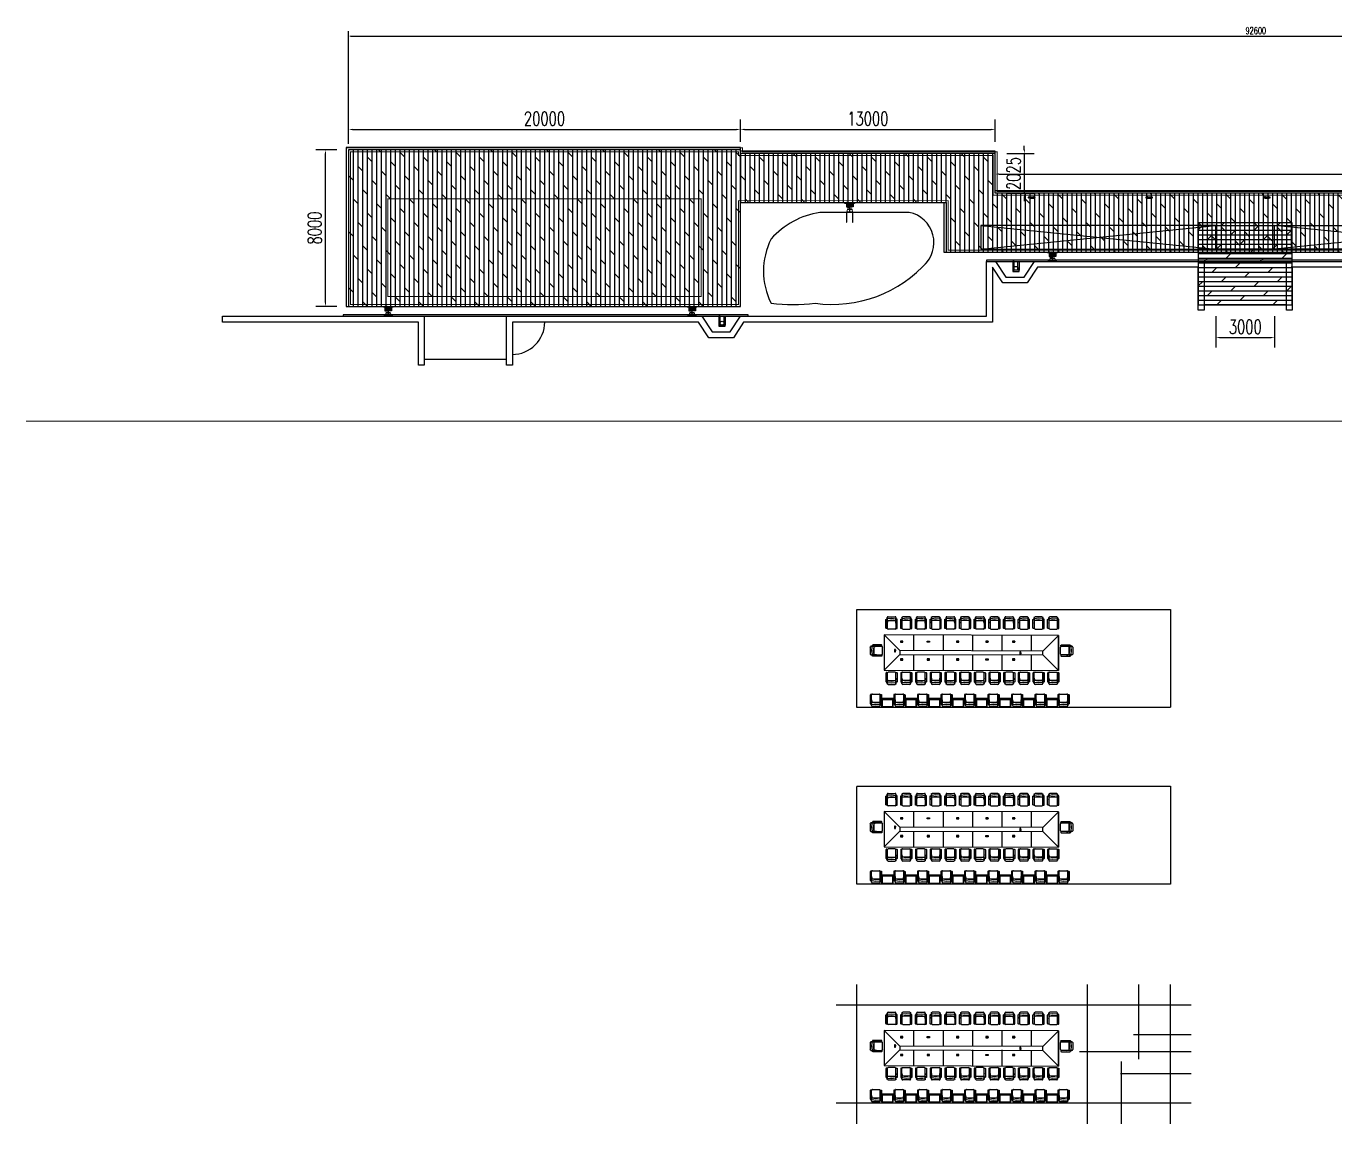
# Model space of a CAD drawing. Header units: millimetres. Extents: x -1871197 to -1180782, y 1281217 to 1543414.
# Drawn here: x -1459591 to -1392808, y 1415179 to 1471224 of the extents above; entities that cross this region are included whole.
import ezdxf

# ---------------------------------------------------------------- set-up
doc = ezdxf.new("R2010")
doc.units = ezdxf.units.MM
doc.header["$LTSCALE"] = 10
doc.linetypes.add('HIDDEN', pattern=[0.375, 0.25, -0.125])
doc.layers.get('0').update_dxf_attribs({"linetype": 'CONTINUOUS'})
doc.layers.get('DEFPOINTS').update_dxf_attribs({"linetype": 'CONTINUOUS'})
for name, color, linetype in [('2D', 7, 'CONTINUOUS'), ('DOTE', 1, 'CONTINUOUS'), ('fur', 253, 'CONTINUOUS'), ('PUB_DIM', 3, 'CONTINUOUS'), ('W-_ANTICOLLISION防撞措施', 6, 'CONTINUOUS'), ('W-bridge approach引桥', 4, 'CONTINUOUS'), ('W-MOUNTING固定方式', 5, 'CONTINUOUS'), ('W-PLASTIC_RAILINGS塑木栏杆', 6, 'CONTINUOUS'), ('W-STEEL_FRAME钢架', 3, 'CONTINUOUS'), ('W-STEEL_KEEL钢龙骨', 5, 'CONTINUOUS'), ('W-WOOD_FLOOR木地板', 30, 'CONTINUOUS'), ('植物', 3, 'CONTINUOUS'), ('系船栓', 132, 'CONTINUOUS'), ('钢', 172, 'CONTINUOUS')]:
    doc.layers.add(name, color=color, linetype=linetype)
doc.layers.add('文字标注', color=7, linetype='CONTINUOUS', lineweight=18)
doc.styles.add('STANDARD_T3', font='simplex.shx', dxfattribs={"width": 0.7, "bigfont": 'gbcbig.shx'})
doc.dimstyles.new('W&&100', dxfattribs={"dimtxt": 350, "dimasz": 100, "dimexe": 250, "dimexo": 300, "dimgap": 100, "dimtad": 1, "dimdec": 0, "dimzin": 0, "dimdsep": 46, "dimtxsty": 'STANDARD_T3', "dimcen": 0.09, "dimclrd": 1, "dimclre": 1, "dimclrt": 7, "dimazin": 2, "dimtfac": 1, "dimtdec": 0, "dimtix": 1, "dimtmove": 2, "dimatfit": 3, "dimfxl": 100, "dimtolj": 1, "dimtzin": 0, "dimarcsym": 0})
doc.dimstyles.new('W&&200', dxfattribs={"dimtxt": 700, "dimasz": 200, "dimexe": 500, "dimexo": 600, "dimgap": 200, "dimtad": 1, "dimdec": 0, "dimzin": 0, "dimdsep": 46, "dimtxsty": 'STANDARD_T3', "dimcen": 0.09, "dimclrd": 1, "dimclre": 1, "dimclrt": 7, "dimazin": 2, "dimtfac": 1, "dimtdec": 0, "dimtix": 1, "dimtmove": 2, "dimatfit": 3, "dimfxl": 100, "dimtolj": 1, "dimtzin": 0, "dimarcsym": 0})
pattern_1 = [(90, (-3011878.98, -978606.98), (-238.122618, 1e-14), []), (135, (-3011879, -978607), (-476.24491, -476.24491), [336.75638, -673.512])]

# ---------------------------------------------------------------- blocks, each defined once
blk = doc.blocks.new('gddz')
h = blk.add_hatch(color=256)
h.dxf.hatch_style = 2
h.paths.add_polyline_path([(-163, 79), (-163, 69), (-171, 69)])
h = blk.add_hatch(color=256)
h.dxf.hatch_style = 2
h.paths.add_polyline_path([(-150, 54), (-150, 44), (-160, 54)])
h = blk.add_hatch(color=256)
h.dxf.hatch_style = 2
h.paths.add_polyline_path([(-132, 69), (-142, 79), (-142, 69)])
h = blk.add_hatch(color=256)
h.dxf.hatch_style = 2
h.paths.add_polyline_path([(142, 79), (142, 69), (132, 69)])
h = blk.add_hatch(color=256)
h.dxf.hatch_style = 2
h.paths.add_polyline_path([(150, 54), (150, 44), (160, 54)])
h = blk.add_hatch(color=256)
h.dxf.hatch_style = 2
h.paths.add_polyline_path([(173, 69), (163, 79), (163, 69)])
h = blk.add_hatch(color=256)
h.dxf.hatch_style = 2
h.paths.add_polyline_path([(-100, -100), (-100, -110), (-110, -100)])
h = blk.add_hatch(color=256)
h.dxf.hatch_style = 2
h.paths.add_polyline_path([(110, -100), (100, -100), (100, -110)])
at = {"lineweight": 13}
for points in [[(-230, 54), (230, 54), (230, 69), (-230, 69), (-230, 54)], [(-163, 69), (-163, 79), (-171, 69), (-163, 69)], [(-163, 569), (-163, 69), (-142, 69)], [(-150, 54), (-150, 44), (-160, 54), (-150, 54)], [(-120, -85), (-150, 39), (-6, 39), (-6, -85), (-120, -85)], [(-142, 69), (-142, 569)], [(-142, 69), (-142, 79), (-132, 69), (-142, 69)], [(-6, -85), (6, -85), (6, 39), (-6, 39), (-6, -85)], [(120, -85), (150, 39), (6, 39), (6, -85), (120, -85)], [(142, 69), (142, 79), (132, 69), (142, 69)], [(142, 569), (142, 69), (163, 69)], [(150, 54), (150, 44), (160, 54), (150, 54)], [(163, 69), (163, 569)], [(163, 69), (163, 79), (173, 69), (163, 69)], [(-120, -100), (120, -100), (120, -85), (-120, -85), (-120, -100)], [(-100, -100), (-100, -110), (-110, -100), (-100, -100)], [(-20, -112), (-100, -112), (-100, -100), (100, -100)], [(20, -288), (100, -288), (100, -300), (-100, -300), (-100, -288), (-20, -288)], [(-4, -271), (-4, -127)], [(4, -127), (4, -271)], [(100, -100), (100, -112), (20, -112)], [(100, -100), (100, -110), (110, -100), (100, -100)]]:
    blk.add_lwpolyline(points, dxfattribs=at)
at = {"lineweight": 0}
for points in [[(-163, 79), (-163, 69), (-171, 69), (-163, 79)], [(-163, 79), (-163, 69), (-171, 69), (-163, 79)], [(-150, 54), (-150, 44), (-160, 54), (-150, 54)], [(-150, 54), (-150, 44), (-160, 54), (-150, 54)], [(-132, 69), (-142, 79), (-142, 69), (-132, 69)], [(-132, 69), (-142, 79), (-142, 69), (-132, 69)], [(142, 79), (142, 69), (132, 69), (142, 79)], [(142, 79), (142, 69), (132, 69), (142, 79)], [(150, 54), (150, 44), (160, 54), (150, 54)], [(150, 54), (150, 44), (160, 54), (150, 54)], [(173, 69), (163, 79), (163, 69), (173, 69)], [(173, 69), (163, 79), (163, 69), (173, 69)], [(-100, -100), (-100, -110), (-110, -100), (-100, -100)], [(-100, -100), (-100, -110), (-110, -100), (-100, -100)], [(110, -100), (100, -100), (100, -110), (110, -100)], [(110, -100), (100, -100), (100, -110), (110, -100)]]:
    blk.add_lwpolyline(points, dxfattribs=at)
blk.add_lwpolyline([(-150, 54), (150, 54), (150, 39), (-150, 39)], close=True)
blk.add_arc((152, 565), 11.1, 23.29569, 156.70431)
at = {"lineweight": 13}
for points in [[(-152, 578), (-157, 578), (-161, 574), (-161, 569)], [(-142, 569), (-142, 574), (-146, 578), (-152, 578)], [(-4, -128), (-4, -119), (-11, -112), (-20, -112)], [(-20, -288), (-11, -288), (-4, -281), (-4, -271)], [(20, -112), (11, -112), (4, -119), (4, -128)], [(4, -271), (4, -281), (11, -288), (20, -288)]]:
    blk.add_open_spline(points, degree=3, dxfattribs=at)
blk = doc.blocks.new('hg')
at = {"layer": 'DOTE'}
blk.add_line((163, -140), (-37, -140), dxfattribs=at)
at = {"layer": 'W-MOUNTING固定方式'}
blk.add_lwpolyline([(-187, -184), (313, -184), (313, -227), (-187, -227)], close=True, dxfattribs=at)
at = {"layer": '钢'}
for p, q in [((113, -129), (13, -129)), ((113, -140), (13, -140)), ((113, -151), (13, -151)), ((16, -100), (16, -180)), ((110, -100), (110, -180))]:
    blk.add_line(p, q, dxfattribs=at)
for points in [[(-47, 0), (47, 0), (50, -3), (50, -77), (47, -80), (-47, -80), (-50, -77), (-50, -3)], [(173, 0), (79, 0), (76, -3), (76, -77), (79, -80), (173, -80), (176, -77), (176, -3)], [(-107, -7), (-67, -7), (-67, -227), (-107, -227)], [(-107, -28), (43, -28), (43, -52), (-107, -52)], [(163, -132), (-37, -132), (-37, -148), (163, -148)], [(-30, -125), (10, -125), (10, -227), (-30, -227)], [(110, -100), (16, -100), (13, -103), (13, -177), (16, -180), (110, -180), (113, -177), (113, -103)], [(233, -28), (83, -28), (83, -52), (233, -52)], [(156, -125), (116, -125), (116, -227), (156, -227)], [(233, -7), (193, -7), (193, -227), (233, -227)]]:
    blk.add_lwpolyline(points, close=True, dxfattribs=at)
at = {"layer": '钢', "linetype": 'HIDDEN', "ltscale": 50}
for points in [[(-103, -7), (-71, -7), (-71, -227), (-103, -227)], [(-26, -125), (6, -125), (6, -227), (-26, -227)], [(152, -125), (120, -125), (120, -227), (152, -227)], [(229, -7), (197, -7), (197, -227), (229, -227)]]:
    blk.add_lwpolyline(points, close=True, dxfattribs=at)
at = {"layer": 'PUB_DIM'}
blk.add_blockref('gddz', (63, 203), dxfattribs=at)
blk = doc.blocks.new('1')
h = blk.add_hatch(color=256)
h.dxf.hatch_style = 2
h.paths.add_polyline_path([(-150, 15), (-150, 25), (-160, 15)])
h = blk.add_hatch(color=256)
h.dxf.hatch_style = 2
h.paths.add_polyline_path([(-110, 169), (-100, 169), (-100, 179)])
h = blk.add_hatch(color=256)
h.dxf.hatch_style = 2
h.paths.add_polyline_path([(100, 169), (100, 179), (110, 169)])
h = blk.add_hatch(color=256)
h.dxf.hatch_style = 2
h.paths.add_polyline_path([(150, 15), (150, 25), (160, 15)])
h = blk.add_hatch(color=256)
h.dxf.hatch_style = 2
h.paths.add_polyline_path([(-173, 0), (-163, -10), (-163, 0)])
h = blk.add_hatch(color=256)
h.dxf.hatch_style = 2
h.paths.add_polyline_path([(-142, -10), (-142, 0), (-132, 0)])
h = blk.add_hatch(color=256)
h.dxf.hatch_style = 2
h.paths.add_polyline_path([(132, 0), (142, -10), (142, 0)])
h = blk.add_hatch(color=256)
h.dxf.hatch_style = 2
h.paths.add_polyline_path([(163, -10), (163, 0), (171, 0)])
at = {"lineweight": 13}
for points in [[(230, 15), (-230, 15), (-230, 0), (230, 0), (230, 15)], [(-150, 15), (-150, 25), (-160, 15), (-150, 15)], [(-120, 154), (-150, 30), (-6, 30), (-6, 154), (-120, 154)], [(120, 169), (-120, 169), (-120, 154), (120, 154), (120, 169)], [(-100, 169), (-100, 179), (-110, 169), (-100, 169)], [(-20, 357), (-100, 357), (-100, 369), (100, 369), (100, 357), (20, 357)], [(-100, 169), (-100, 181), (-20, 181)], [(20, 181), (100, 181), (100, 169), (-100, 169)], [(6, 154), (-6, 154), (-6, 30), (6, 30), (6, 154)], [(-4, 196), (-4, 340)], [(4, 340), (4, 196)], [(120, 154), (150, 30), (6, 30), (6, 154), (120, 154)], [(100, 169), (100, 179), (110, 169), (100, 169)], [(150, 15), (150, 25), (160, 15), (150, 15)], [(-163, 0), (-163, -10), (-173, 0), (-163, 0)], [(-142, 0), (-142, -10), (-132, 0), (-142, 0)], [(142, 0), (142, -10), (132, 0), (142, 0)], [(163, 0), (163, -10), (171, 0), (163, 0)]]:
    blk.add_lwpolyline(points, dxfattribs=at)
at = {"lineweight": 0}
for points in [[(-150, 15), (-150, 25), (-160, 15), (-150, 15)], [(-150, 15), (-150, 25), (-160, 15), (-150, 15)], [(-110, 169), (-100, 169), (-100, 179), (-110, 169)], [(-110, 169), (-100, 169), (-100, 179), (-110, 169)], [(100, 169), (100, 179), (110, 169), (100, 169)], [(100, 169), (100, 179), (110, 169), (100, 169)], [(150, 15), (150, 25), (160, 15), (150, 15)], [(150, 15), (150, 25), (160, 15), (150, 15)], [(-173, 0), (-163, -10), (-163, 0), (-173, 0)], [(-173, 0), (-163, -10), (-163, 0), (-173, 0)], [(-142, -10), (-142, 0), (-132, 0), (-142, -10)], [(-142, -10), (-142, 0), (-132, 0), (-142, -10)], [(132, 0), (142, -10), (142, 0), (132, 0)], [(132, 0), (142, -10), (142, 0), (132, 0)], [(163, -10), (163, 0), (171, 0), (163, -10)], [(163, -10), (163, 0), (171, 0), (163, -10)]]:
    blk.add_lwpolyline(points, dxfattribs=at)
blk.add_lwpolyline([(150, 15), (-150, 15), (-150, 30), (150, 30)], close=True)
at = {"lineweight": 13}
for points in [[(-4, 340), (-4, 350), (-11, 357), (-20, 357)], [(-20, 181), (-11, 181), (-4, 188), (-4, 197)], [(20, 357), (11, 357), (4, 350), (4, 340)], [(4, 197), (4, 188), (11, 181), (20, 181)]]:
    blk.add_open_spline(points, degree=3, dxfattribs=at)
blk = doc.blocks.new('hg2')
at = {"layer": 'DOTE'}
blk.add_line((-96, 216), (104, 216), dxfattribs=at)
at = {"layer": 'W-MOUNTING固定方式'}
blk.add_lwpolyline([(254, 260), (-246, 260), (-246, 303), (254, 303)], close=True, dxfattribs=at)
at = {"layer": '钢'}
for p, q in [((-46, 227), (54, 227)), ((-46, 216), (54, 216)), ((-46, 205), (54, 205)), ((-43, 176), (-43, 256)), ((51, 176), (51, 256))]:
    blk.add_line(p, q, dxfattribs=at)
for points in [[(-166, 83), (-126, 83), (-126, 303), (-166, 303)], [(-166, 104), (-16, 104), (-16, 128), (-166, 128)], [(-106, 76), (-12, 76), (-9, 79), (-9, 153), (-12, 156), (-106, 156), (-109, 153), (-109, 79)], [(-96, 208), (104, 208), (104, 224), (-96, 224)], [(-88, 201), (-48, 201), (-48, 303), (-88, 303)], [(-43, 176), (51, 176), (54, 179), (54, 253), (51, 256), (-43, 256), (-46, 253), (-46, 179)], [(114, 76), (20, 76), (17, 79), (17, 153), (20, 156), (114, 156), (117, 153), (117, 79)], [(174, 104), (24, 104), (24, 128), (174, 128)], [(97, 201), (57, 201), (57, 303), (97, 303)], [(174, 83), (134, 83), (134, 303), (174, 303)]]:
    blk.add_lwpolyline(points, close=True, dxfattribs=at)
at = {"layer": '钢', "linetype": 'HIDDEN', "ltscale": 50}
for points in [[(-162, 83), (-130, 83), (-130, 303), (-162, 303)], [(-84, 201), (-52, 201), (-52, 303), (-84, 303)], [(93, 201), (61, 201), (61, 303), (93, 303)], [(170, 83), (138, 83), (138, 303), (170, 303)]]:
    blk.add_lwpolyline(points, close=True, dxfattribs=at)
at = {"layer": 'W-STEEL_FRAME钢架'}
blk.add_blockref('1', (4, -197), dxfattribs=at)
blk = doc.blocks.new('2')
h = blk.add_hatch(color=256)
h.dxf.hatch_style = 2
h.paths.add_polyline_path([(-110, 8), (-100, 8), (-100, 18)])
h = blk.add_hatch(color=256)
h.dxf.hatch_style = 2
h.paths.add_polyline_path([(100, 8), (100, 18), (110, 8)])
h = blk.add_hatch(color=256)
h.dxf.hatch_style = 2
h.paths.add_polyline_path([(-173, -161), (-163, -172), (-163, -161)])
h = blk.add_hatch(color=256)
h.dxf.hatch_style = 2
h.paths.add_polyline_path([(-150, -146), (-150, -136), (-160, -146)])
h = blk.add_hatch(color=256)
h.dxf.hatch_style = 2
h.paths.add_polyline_path([(-142, -172), (-142, -161), (-132, -161)])
h = blk.add_hatch(color=256)
h.dxf.hatch_style = 2
h.paths.add_polyline_path([(132, -161), (142, -172), (142, -161)])
h = blk.add_hatch(color=256)
h.dxf.hatch_style = 2
h.paths.add_polyline_path([(150, -146), (150, -136), (160, -146)])
h = blk.add_hatch(color=256)
h.dxf.hatch_style = 2
h.paths.add_polyline_path([(163, -172), (163, -161), (171, -161)])
at = {"lineweight": 13}
for points in [[(120, 8), (-120, 8), (-120, -8), (120, -8), (120, 8)], [(-100, 8), (-100, 18), (-110, 8), (-100, 8)], [(-20, 175), (-100, 175), (-100, 186), (100, 186), (100, 175), (20, 175)], [(-100, 8), (-100, 19), (-20, 19)], [(20, 19), (100, 19), (100, 8), (-100, 8)], [(-4, 35), (-4, 157)], [(4, 157), (4, 35)], [(100, 8), (100, 18), (110, 8), (100, 8)], [(230, -146), (-230, -146), (-230, -161), (230, -161), (230, -146)], [(-163, -161), (-163, -172), (-173, -161), (-163, -161)], [(-150, -146), (-150, -136), (-160, -146), (-150, -146)], [(-120, -8), (-150, -131), (-6, -131), (-6, -8), (-120, -8)], [(-142, -161), (-142, -172), (-132, -161), (-142, -161)], [(6, -8), (-6, -8), (-6, -131), (6, -131), (6, -8)], [(120, -8), (150, -131), (6, -131), (6, -8), (120, -8)], [(142, -161), (142, -172), (132, -161), (142, -161)], [(150, -146), (150, -136), (160, -146), (150, -146)], [(163, -161), (163, -172), (171, -161), (163, -161)]]:
    blk.add_lwpolyline(points, dxfattribs=at)
at = {"lineweight": 0}
for points in [[(-110, 8), (-100, 8), (-100, 18), (-110, 8)], [(-110, 8), (-100, 8), (-100, 18), (-110, 8)], [(100, 8), (100, 18), (110, 8), (100, 8)], [(100, 8), (100, 18), (110, 8), (100, 8)], [(-173, -161), (-163, -172), (-163, -161), (-173, -161)], [(-173, -161), (-163, -172), (-163, -161), (-173, -161)], [(-150, -146), (-150, -136), (-160, -146), (-150, -146)], [(-150, -146), (-150, -136), (-160, -146), (-150, -146)], [(-142, -172), (-142, -161), (-132, -161), (-142, -172)], [(-142, -172), (-142, -161), (-132, -161), (-142, -172)], [(132, -161), (142, -172), (142, -161), (132, -161)], [(132, -161), (142, -172), (142, -161), (132, -161)], [(150, -146), (150, -136), (160, -146), (150, -146)], [(150, -146), (150, -136), (160, -146), (150, -146)], [(163, -172), (163, -161), (171, -161), (163, -172)], [(163, -172), (163, -161), (171, -161), (163, -172)]]:
    blk.add_lwpolyline(points, dxfattribs=at)
blk.add_lwpolyline([(150, -146), (-150, -146), (-150, -131), (150, -131)], close=True)
at = {"lineweight": 13}
for points in [[(-4, 157), (-4, 167), (-11, 175), (-20, 175)], [(-20, 19), (-11, 19), (-4, 27), (-4, 36)], [(20, 175), (11, 175), (4, 167), (4, 157)], [(4, 36), (4, 27), (11, 19), (20, 19)]]:
    blk.add_open_spline(points, degree=3, dxfattribs=at)
blk = doc.blocks.new('hg3')
at = {"layer": 'DOTE'}
blk.add_line((-100, -87), (100, -87), dxfattribs=at)
at = {"layer": 'W-MOUNTING固定方式'}
blk.add_lwpolyline([(250, -43), (-250, -43), (-250, 0), (250, 0)], close=True, dxfattribs=at)
at = {"layer": '钢'}
for p, q in [((-50, -76), (50, -76)), ((-50, -87), (50, -87)), ((-50, -98), (50, -98)), ((-47, -127), (-47, -47)), ((47, -127), (47, -47))]:
    blk.add_line(p, q, dxfattribs=at)
for points in [[(-170, -220), (-130, -220), (-130, 0), (-170, 0)], [(-92, -102), (-52, -102), (-52, 0), (-92, 0)], [(92, -102), (52, -102), (52, 0), (92, 0)], [(170, -220), (130, -220), (130, 0), (170, 0)], [(-170, -199), (-20, -199), (-20, -175), (-170, -175)], [(-110, -227), (-16, -227), (-13, -224), (-13, -150), (-16, -147), (-110, -147), (-113, -150), (-113, -224)], [(-100, -95), (100, -95), (100, -79), (-100, -79)], [(-47, -127), (47, -127), (50, -124), (50, -50), (47, -47), (-47, -47), (-50, -50), (-50, -124)], [(110, -227), (16, -227), (13, -224), (13, -150), (16, -147), (110, -147), (113, -150), (113, -224)], [(170, -199), (20, -199), (20, -175), (170, -175)]]:
    blk.add_lwpolyline(points, close=True, dxfattribs=at)
at = {"layer": '钢', "linetype": 'HIDDEN', "ltscale": 50}
for points in [[(-166, -220), (-134, -220), (-134, 0), (-166, 0)], [(-88, -102), (-56, -102), (-56, 0), (-88, 0)], [(88, -102), (56, -102), (56, 0), (88, 0)], [(166, -220), (134, -220), (134, 0), (166, 0)]]:
    blk.add_lwpolyline(points, close=True, dxfattribs=at)
at = {"layer": 'W-STEEL_FRAME钢架'}
blk.add_blockref('2', (0, -313), dxfattribs=at)
blk = doc.blocks.new('yq')
at = {"layer": 'W-bridge approach引桥'}
for p, q in [((0, 0), (12000, 1200)), ((0, 1200), (12000, 0))]:
    blk.add_line(p, q, dxfattribs=at)
blk.add_lwpolyline([(0, 0), (12000, 0), (12000, 1200), (0, 1200)], close=True, dxfattribs=at)
blk = doc.blocks.new('xcs')
at = {"layer": '系船栓'}
for p, q in [((85, 40), (265, 40)), ((105, 30), (245, 30)), ((105, -30), (19, -23)), ((85, -40), (265, -40)), ((105, -30), (245, -30)), ((245, -30), (331, -23))]:
    blk.add_line(p, q, dxfattribs=at)
for points in [[(105, 30), (19, 23)], [(245, 30), (331, 23)], [(351, 3), (351, -3)]]:
    blk.add_lwpolyline(points, dxfattribs=at)
for centre, radius in [((120, 0), 15), ((120, 0), 10), ((230, 0), 15), ((230, 0), 10)]:
    blk.add_circle(centre, radius, dxfattribs=at)
for centre, radius, start, end in [((23, 0), 23, 98.95103, 261.04897), ((91, 0), 40.4, 97.81349, 139.58591), ((260, 0), 40.4, 40.41409, 82.18651), ((328, 0), 23, 278.95103, 81.04897), ((91, 0), 40.4, 220.41409, 262.18651), ((260, 0), 40.4, 277.81349, 319.58591)]:
    blk.add_arc(centre, radius, start, end, dxfattribs=at)
blk = doc.blocks.new('*U46')
at = {"layer": 'W-WOOD_FLOOR木地板'}
blk.add_blockref('xcs', (-175, 0), dxfattribs=at)
blk = doc.blocks.new('*U47')
at = {"layer": 'W-WOOD_FLOOR木地板', "color": 0, "linetype": 'ByBlock', "lineweight": -2, "transparency": 16777216}
for p in [(0, 0), (6000, 0), (12000, 0), (18000, 0), (24000, 0), (30000, 0), (36000, 0)]:
    blk.add_blockref('*U46', p, dxfattribs=at)
blk = doc.blocks.new('*D48')
at = {"layer": 'DEFPOINTS', "color": 0, "transparency": 16777216}
for p in [(-1444317, 1464914), (-1443140, 1464914), (-1443140, 1456914)]:
    blk.add_point(p, dxfattribs=at)
at = {"layer": 'W-WOOD_FLOOR木地板', "color": 1, "lineweight": -2, "transparency": 16777216}
for p, q in [((-1443740, 1464914), (-1444817, 1464914)), ((-1444317, 1457114), (-1444317, 1464714)), ((-1443740, 1456914), (-1444817, 1456914))]:
    blk.add_line(p, q, dxfattribs=at)
at = {"layer": 'W-WOOD_FLOOR木地板', "color": 1, "transparency": 16777216}
for points in [[(-1444350, 1464714), (-1444284, 1464714), (-1444317, 1464914)], [(-1444350, 1457114), (-1444284, 1457114), (-1444317, 1456914)]]:
    blk.add_solid(points, dxfattribs=at)
at = {"layer": 'W-WOOD_FLOOR木地板', "color": 7, "transparency": 16777216, "insert": (-1444867, 1460914), "char_height": 700, "attachment_point": 5, "rotation": 90, "style": 'STANDARD_T3'}
blk.add_mtext('\\A1;8000', dxfattribs=at)
blk = doc.blocks.new('*D49')
at = {"layer": 'DEFPOINTS', "color": 0, "transparency": 16777216}
for p in [(-1423140, 1465953), (-1443140, 1464914), (-1423140, 1464914)]:
    blk.add_point(p, dxfattribs=at)
at = {"layer": 'W-WOOD_FLOOR木地板', "color": 1, "lineweight": -2, "transparency": 16777216}
for p, q in [((-1443140, 1465514), (-1443140, 1466453)), ((-1442940, 1465953), (-1423340, 1465953)), ((-1423140, 1465514), (-1423140, 1466453))]:
    blk.add_line(p, q, dxfattribs=at)
at = {"layer": 'W-WOOD_FLOOR木地板', "color": 1, "transparency": 16777216}
for points in [[(-1442940, 1465986), (-1442940, 1465919), (-1443140, 1465953)], [(-1423340, 1465986), (-1423340, 1465919), (-1423140, 1465953)]]:
    blk.add_solid(points, dxfattribs=at)
at = {"layer": 'W-WOOD_FLOOR木地板', "color": 7, "transparency": 16777216, "insert": (-1433140, 1466503), "char_height": 700, "attachment_point": 5, "style": 'STANDARD_T3'}
blk.add_mtext('\\A1;20000', dxfattribs=at)
blk = doc.blocks.new('*D50')
at = {"layer": 'DEFPOINTS', "color": 0, "transparency": 16777216}
for p in [(-1410140, 1465953), (-1423140, 1464714), (-1410140, 1464714)]:
    blk.add_point(p, dxfattribs=at)
at = {"layer": 'W-WOOD_FLOOR木地板', "color": 1, "lineweight": -2, "transparency": 16777216}
for p, q in [((-1423140, 1465314), (-1423140, 1466453)), ((-1422940, 1465953), (-1410340, 1465953)), ((-1410140, 1465314), (-1410140, 1466453))]:
    blk.add_line(p, q, dxfattribs=at)
at = {"layer": 'W-WOOD_FLOOR木地板', "color": 1, "transparency": 16777216}
for points in [[(-1422940, 1465986), (-1422940, 1465919), (-1423140, 1465953)], [(-1410340, 1465986), (-1410340, 1465919), (-1410140, 1465953)]]:
    blk.add_solid(points, dxfattribs=at)
at = {"layer": 'W-WOOD_FLOOR木地板', "color": 7, "transparency": 16777216, "insert": (-1416640, 1466503), "char_height": 700, "attachment_point": 5, "style": 'STANDARD_T3'}
blk.add_mtext('\\A1;13000', dxfattribs=at)
blk = doc.blocks.new('*D51')
at = {"layer": 'DEFPOINTS', "color": 0, "transparency": 16777216}
for p in [(-1410140, 1464714), (-1410140, 1462689), (-1408653, 1462689)]:
    blk.add_point(p, dxfattribs=at)
at = {"layer": 'W-WOOD_FLOOR木地板', "color": 1, "lineweight": -2, "transparency": 16777216}
for p, q in [((-1409540, 1464714), (-1408153, 1464714)), ((-1408653, 1464914), (-1408653, 1465114)), ((-1408653, 1464714), (-1408653, 1462689)), ((-1409540, 1462689), (-1408153, 1462689)), ((-1408653, 1462489), (-1408653, 1462289))]:
    blk.add_line(p, q, dxfattribs=at)
at = {"layer": 'W-WOOD_FLOOR木地板', "color": 1, "transparency": 16777216}
for points in [[(-1408686, 1464914), (-1408620, 1464914), (-1408653, 1464714)], [(-1408686, 1462489), (-1408620, 1462489), (-1408653, 1462689)]]:
    blk.add_solid(points, dxfattribs=at)
at = {"layer": 'W-WOOD_FLOOR木地板', "color": 7, "transparency": 16777216, "insert": (-1409203, 1463702), "char_height": 700, "attachment_point": 5, "rotation": 90, "style": 'STANDARD_T3'}
blk.add_mtext('\\A1;2025', dxfattribs=at)
blk = doc.blocks.new('*D52')
at = {"layer": 'DEFPOINTS', "color": 0, "transparency": 16777216}
for p in [(-1370640, 1463674), (-1410140, 1462689), (-1370640, 1462689)]:
    blk.add_point(p, dxfattribs=at)
at = {"layer": 'W-WOOD_FLOOR木地板', "color": 1, "lineweight": -2, "transparency": 16777216}
for p, q in [((-1410140, 1463289), (-1410140, 1464174)), ((-1370640, 1463289), (-1370640, 1464174)), ((-1409940, 1463674), (-1370840, 1463674))]:
    blk.add_line(p, q, dxfattribs=at)
at = {"layer": 'W-WOOD_FLOOR木地板', "color": 1, "transparency": 16777216}
for points in [[(-1409940, 1463707), (-1409940, 1463640), (-1410140, 1463674)], [(-1370840, 1463707), (-1370840, 1463640), (-1370640, 1463674)]]:
    blk.add_solid(points, dxfattribs=at)
at = {"layer": 'W-WOOD_FLOOR木地板', "color": 7, "transparency": 16777216, "insert": (-1390390, 1464224), "char_height": 700, "attachment_point": 5, "style": 'STANDARD_T3'}
blk.add_mtext('\\A1;39500', dxfattribs=at)
blk = doc.blocks.new('*D63')
at = {"color": 1, "lineweight": -2, "transparency": 16777216}
for p, q in [((-1398878, 1456414), (-1398878, 1454822)), ((-1395878, 1456414), (-1395878, 1454822)), ((-1398678, 1455322), (-1396078, 1455322))]:
    blk.add_line(p, q, dxfattribs=at)
at = {"color": 1, "transparency": 16777216}
for points in [[(-1398678, 1455356), (-1398678, 1455289), (-1398878, 1455322)], [(-1396078, 1455356), (-1396078, 1455289), (-1395878, 1455322)]]:
    blk.add_solid(points, dxfattribs=at)
at = {"layer": 'DEFPOINTS', "color": 0, "transparency": 16777216}
for p in [(-1398878, 1457014), (-1395878, 1457014), (-1395878, 1455322)]:
    blk.add_point(p, dxfattribs=at)
at = {"color": 7, "transparency": 16777216, "insert": (-1397378, 1455872), "char_height": 700, "attachment_point": 5, "style": 'STANDARD_T3'}
blk.add_mtext('\\A1;3000', dxfattribs=at)
blk = doc.blocks.new('32425')
at = {"layer": '2D', "color": 151}
for p, q in [((536199, 914718), (536199, 915262)), ((536233, 915110), (536615, 915110)), ((536236, 915209), (536434, 915230)), ((536237, 915118), (536436, 915141)), ((536243, 915305), (536598, 915305)), ((536434, 915230), (536604, 915200)), ((536436, 915141), (536622, 915107)), ((536642, 915262), (536642, 914718)), ((536598, 914675), (536243, 914675))]:
    blk.add_line(p, q, dxfattribs=at)
for points in [[(536161, 915185), (536174, 915185, -0.414214), (536199, 915159), (536199, 914724, -0.414214), (536174, 914698), (536161, 914698, -0.414214), (536135, 914724), (536135, 915159, -0.414214)], [(536680, 915185), (536668, 915185, 0.414214), (536642, 915159), (536642, 914724, 0.414214), (536668, 914698), (536680, 914698, 0.414214), (536706, 914724), (536706, 915159, 0.414214)]]:
    blk.add_lwpolyline(points, format="xyb", close=True, dxfattribs=at)
for centre, radius, start, end in [((536243, 915262), 43.4, 90, 180), ((536233, 915243), 33.5, 180, 275.87195), ((536233, 915151), 33.5, 180, 276.54133), ((536446, 914986), 246, 149.69591, 182.14117), ((536598, 915262), 43.4, 0, 90), ((536608, 915143), 33.5, 261.59298, 0), ((536608, 915233), 33.5, 262.08327, 0), ((536396, 914986), 246, 357.85883, 30.30409), ((536243, 914718), 43.4, 180, 270), ((536598, 914718), 43.4, 270, 0)]:
    blk.add_arc(centre, radius, start, end, dxfattribs=at)
blk = doc.blocks.new('eeeee')
for points in [[(563782, -44434), (563902, -44434), (563902, -44374), (563782, -44374)], [(563837, -44390), (563888, -44390), (563888, -44418), (563837, -44418)]]:
    blk.add_lwpolyline(points, close=True)
blk.add_circle((563802, -44402), 6.89)
blk = doc.blocks.new('yschsdh')
for p, q in [((561471, -44976), (560671, -44176)), ((562171, -44176), (562171, -44976)), ((563671, -44176), (563671, -44976)), ((565171, -44176), (565171, -44976)), ((566671, -44176), (566671, -44976)), ((568171, -44180), (568171, -44980)), ((568771, -44998), (569571, -44198)), ((569571, -44198), (569571, -45998)), ((561471, -45176), (560671, -45976)), ((562171, -45176), (562171, -45976)), ((563671, -45176), (563671, -45976)), ((565171, -45176), (565171, -45976)), ((566671, -45176), (566671, -45976)), ((568171, -45180), (568171, -45980)), ((568771, -45198), (569571, -45998))]:
    blk.add_line(p, q)
for points in [[(560671, -45976), (569571, -45998), (569571, -44198), (560671, -44176)], [(561471, -45176), (568771, -45198), (568771, -44998), (561471, -44976)]]:
    blk.add_lwpolyline(points, close=True)
for name, p in [('32425', (24625, -958552)), ('32425', (26125, -958552)), ('32425', (27625, -958552)), ('32425', (29125, -958552)), ('32425', (30625, -958552)), ('eeeee', (-2282, -116)), ('eeeee', (579, -116)), ('eeeee', (2079, -116)), ('eeeee', (3439, -116))]:
    blk.add_blockref(name, p)
at = {"xscale": -1}
for name, p in [('32425', (1098216, -958552)), ('32425', (1099716, -958552)), ('32425', (1101216, -958552)), ('32425', (1102716, -958552)), ('32425', (1104216, -958552)), ('32425', (1104966, -958552)), ('32425', (1105716, -958552)), ('eeeee', (1126763, -116))]:
    blk.add_blockref(name, p, dxfattribs=at)
for name, p, rotation in [('32425', (1475254, 491444), 90), ('eeeee', (2079, -89836), 180), ('32425', (24625, 868599), 180), ('32425', (26125, 868599), 180), ('32425', (27625, 868599), 180), ('32425', (29125, 868599), 180), ('32425', (30625, 868599), 180)]:
    blk.add_blockref(name, p, dxfattribs=dict(at, rotation=rotation))
for name, p, rotation in [('32425', (-345012, 491444), 270), ('eeeee', (516819, -608818), 90), ('eeeee', (1125402, -89836), 180), ('eeeee', (1126763, -89836), 180), ('eeeee', (1128263, -89836), 180), ('eeeee', (1131123, -89836), 180), ('eeeee', (612023, 518744), 270), ('32425', (1098216, 868599), 180), ('32425', (1099716, 868599), 180), ('32425', (1101216, 868599), 180), ('32425', (1102716, 868599), 180), ('32425', (1104216, 868599), 180), ('32425', (1104966, 868599), 180), ('32425', (1105716, 868599), 180)]:
    blk.add_blockref(name, p, dxfattribs=dict(rotation=rotation))
blk = doc.blocks.new('wjg')
at = {"layer": 'fur'}
for p, q in [((559.72, 360), (40.68, 360)), ((40.68, 360), (40.68, 0)), ((559.72, 360), (559.72, 0))]:
    blk.add_line(p, q, dxfattribs=at)
blk.add_lwpolyline([(600.4, 0), (0, 0), (0, 400), (600.4, 400)], close=True, dxfattribs=at)
blk = doc.blocks.new('*U363')
at = {"rotation": 180}
blk.add_blockref('32425', (536120, 914990), dxfattribs=at)
at = {"layer": 'W-STEEL_KEEL钢龙骨', "xscale": -1}
blk.add_blockref('wjg', (585, -315), dxfattribs=at)
blk = doc.blocks.new('*U364')
at = {"layer": 'W-STEEL_KEEL钢龙骨', "color": 0, "linetype": 'ByBlock', "lineweight": -2, "transparency": 16777216}
for p in [(0, 0), (1200, 0), (2400, 0), (3600, 0), (4800, 0), (6000, 0), (7200, 0), (8400, 0)]:
    blk.add_blockref('*U363', p, dxfattribs=at)
blk = doc.blocks.new('*U365')
at = {"rotation": 180}
blk.add_blockref('32425', (536120, 914990), dxfattribs=at)
at = {"layer": 'W-STEEL_KEEL钢龙骨', "xscale": -1}
blk.add_blockref('wjg', (585, -315), dxfattribs=at)
blk = doc.blocks.new('*U366')
at = {"layer": 'W-STEEL_KEEL钢龙骨', "color": 0, "linetype": 'ByBlock', "lineweight": -2, "transparency": 16777216}
for p in [(0, 0), (1200, 0), (2400, 0), (3600, 0), (4800, 0), (6000, 0), (7200, 0), (8400, 0)]:
    blk.add_blockref('*U365', p, dxfattribs=at)
blk = doc.blocks.new('*U385')
at = {"rotation": 180}
blk.add_blockref('32425', (536120, 914990), dxfattribs=at)
at = {"layer": 'W-STEEL_KEEL钢龙骨', "xscale": -1}
blk.add_blockref('wjg', (585, -315), dxfattribs=at)
blk = doc.blocks.new('*U386')
at = {"layer": 'W-STEEL_KEEL钢龙骨', "color": 0, "linetype": 'ByBlock', "lineweight": -2, "transparency": 16777216}
for p in [(0, 0), (1200, 0), (2400, 0), (3600, 0), (4800, 0), (6000, 0), (7200, 0), (8400, 0)]:
    blk.add_blockref('*U385', p, dxfattribs=at)
blk = doc.blocks.new('*D401')
at = {"layer": 'DEFPOINTS', "color": 0, "transparency": 16777216}
for p in [(-1350540, 1470719), (-1443140, 1464914), (-1350540, 1464914)]:
    blk.add_point(p, dxfattribs=at)
at = {"layer": '植物', "color": 1, "lineweight": -2, "transparency": 16777216}
for p, q in [((-1443140, 1465214), (-1443140, 1470969)), ((-1443040, 1470719), (-1350640, 1470719)), ((-1350540, 1465214), (-1350540, 1470969))]:
    blk.add_line(p, q, dxfattribs=at)
at = {"layer": '植物', "color": 1, "transparency": 16777216}
for points in [[(-1443040, 1470736), (-1443040, 1470702), (-1443140, 1470719)], [(-1350640, 1470736), (-1350640, 1470702), (-1350540, 1470719)]]:
    blk.add_solid(points, dxfattribs=at)
at = {"layer": '植物', "color": 7, "transparency": 16777216, "insert": (-1396840, 1470994), "char_height": 350, "attachment_point": 5, "style": 'STANDARD_T3'}
blk.add_mtext('\\A1;92600', dxfattribs=at)

msp = doc.modelspace()

# ---------------------------------------------------------------- hatches: boundary and pattern name
at = {"layer": 'W-WOOD_FLOOR木地板'}
h = msp.add_hatch(dxfattribs=at)
h.set_pattern_fill('DOLMIT', color=256, scale=300, angle=90)
h.set_pattern_definition(pattern_1)
h.paths.add_polyline_path([(-1423139.7, 1456914.1), (-1423139.7, 1464914.1), (-1443139.7, 1464914.1), (-1443139.7, 1456914.1)])
h = msp.add_hatch(dxfattribs=at)
h.set_pattern_fill('DOLMIT', color=256, scale=300, angle=90)
h.set_pattern_definition(pattern_1)
h.paths.add_polyline_path([(-1410077.7, 1464714.1), (-1423139.7, 1464714.1), (-1423139.7, 1462214.1), (-1412577.7, 1462214.1), (-1412577.7, 1459689.2), (-1370577.7, 1459689.2), (-1370577.7, 1462689.2), (-1410077.7, 1462689.2)])
h = msp.add_hatch(dxfattribs=at)
h.set_pattern_fill('DOLMIT', color=256, scale=300)
h.set_pattern_definition([(0, (-3011878.98, -1001852.24), (0, 238.122618), []), (45, (-3011879, -1001852.24), (-476.24491, 476.24491), [336.75638, -673.512])])
h.paths.add_polyline_path([(-1399777.7, 1456989.2), (-1394977.7, 1456989.2), (-1394977.7, 1461189.2), (-1399777.7, 1461189.2)])

# ---------------------------------------------------------------- linework, layer by layer
msp.add_line((-1425115.8, 1456414.5), (-1423139.7, 1456414.5))
at = {"color": 6, "const_width": 50}
msp.add_lwpolyline([(-1441139.7, 1457414.1), (-1425139.7, 1457414.1), (-1425139.7, 1462414.1), (-1441139.7, 1462414.1)], close=True, dxfattribs=at)
for points in [[(-1399477.7, 1457014.5), (-1399477.7, 1456714.5), (-1399777.7, 1456714.5), (-1399777.7, 1458914.5), (-1407977.7, 1458914.5), (-1408502.7, 1458114.5), (-1409752.7, 1458114.5), (-1410277.7, 1458914.5), (-1410277.7, 1456114.5), (-1422977.7, 1456114.5), (-1423502.7, 1455314.5), (-1424752.7, 1455314.5), (-1425277.7, 1456114.5), (-1433077.7, 1456114.5), (-1434777.7, 1456114.5), (-1434777.7, 1453914.5), (-1435077.7, 1453914.5), (-1435077.7, 1456414.5), (-1433077.7, 1456414.5), (-1425115.8, 1456414.5), (-1424590.8, 1455614.5), (-1423664.7, 1455614.5), (-1423139.7, 1456414.5), (-1410577.7, 1456414.5), (-1410577.7, 1459214.5), (-1410115.8, 1459214.5), (-1409590.8, 1458414.5), (-1408664.7, 1458414.5), (-1408139.7, 1459214.5), (-1399477.7, 1459214.5), (-1399477.7, 1457014.5), (-1395277.7, 1457014.5), (-1395277.7, 1459214.5), (-1385615.8, 1459214.5)], [(-1369877.7, 1457014.5), (-1369877.7, 1456714.5), (-1370177.7, 1456714.5), (-1370177.7, 1458914.5), (-1377377.7, 1458914.5), (-1377902.7, 1458114.5), (-1379152.7, 1458114.5), (-1379677.7, 1458914.5), (-1383477.7, 1458914.5), (-1384002.7, 1458114.5), (-1385252.7, 1458114.5), (-1385777.7, 1458914.5), (-1394977.7, 1458914.5), (-1394977.7, 1456714.5), (-1395277.7, 1456714.5), (-1395277.7, 1457014.5)], [(-1439577.7, 1456114.5), (-1449577.7, 1456114.5), (-1449577.7, 1456414.5), (-1439277.7, 1456414.5), (-1439277.7, 1456414.5), (-1439277.7, 1453914.5), (-1439577.7, 1453914.5), (-1439577.7, 1456114.5)], [(-1439277.7, 1454214.5), (-1435077.7, 1454214.5)]]:
    msp.add_lwpolyline(points)
msp.add_lwpolyline([(-1434777.7, 1454464.5, 0.4142136), (-1433127.7, 1456114.5)], format="xyb")
at = {"color": 6, "linetype": 'HIDDEN'}
for points in [[(-1401192.9, 1436431.9), (-1417192.9, 1436431.9), (-1417192.9, 1441431.9), (-1401192.9, 1441431.9)], [(-1401192.9, 1427412.6), (-1417192.9, 1427412.6), (-1417192.9, 1432412.6), (-1401192.9, 1432412.6)]]:
    msp.add_lwpolyline(points, close=True, dxfattribs=at)
for centre in [(-1409077, 1458859.5), (-1424077, 1456059.5)]:
    msp.add_circle(centre, 100)
at = {"layer": 'DOTE'}
for p, q in [((-1417192.9, 1415178.6), (-1417192.9, 1422298.6)), ((-1405432.4, 1415178.6), (-1405432.4, 1422298.6)), ((-1402812.6, 1418480.3), (-1402812.6, 1422298.6)), ((-1401192.9, 1415178.6), (-1401192.9, 1422298.6)), ((-1400132.9, 1421238.6), (-1418252.9, 1421238.6)), ((-1400132.9, 1419728.2), (-1403086.1, 1419728.2)), ((-1400132.9, 1418858.3), (-1405831.9, 1418858.3)), ((-1403692.9, 1415178.6), (-1403692.9, 1418357.3)), ((-1400132.9, 1417738.6), (-1403752.9, 1417738.6)), ((-1400132.9, 1416238.6), (-1418252.9, 1416238.6))]:
    msp.add_line(p, q, dxfattribs=at)
at = {"layer": 'W-_ANTICOLLISION防撞措施', "color": 2, "const_width": 50}
msp.add_lwpolyline([(-1443239.7, 1456914.1), (-1443239.7, 1465014.1), (-1423039.7, 1465014.1), (-1423039.7, 1464814.1), (-1410039.7, 1464814.1), (-1410039.7, 1462789.2), (-1370739.7, 1462789.2), (-1370739.7, 1467789.2), (-1350539.7, 1467789.2), (-1350539.7, 1459689.2)], dxfattribs=at)
at = {"layer": 'W-PLASTIC_RAILINGS塑木栏杆', "const_width": 50}
msp.add_lwpolyline([(-1443039.7, 1457014.1), (-1423239.7, 1457014.1), (-1423239.7, 1462314.1), (-1412539.7, 1462314.1), (-1412539.7, 1459789.2), (-1350739.7, 1459789.2), (-1350739.7, 1467589.2), (-1370539.7, 1467589.2), (-1370539.7, 1462589.2), (-1410239.7, 1462589.2), (-1410239.7, 1464614.1), (-1423239.7, 1464614.1), (-1423239.7, 1464814.1), (-1443039.7, 1464814.1)], close=True, dxfattribs=at)
at = {"layer": 'W-STEEL_FRAME钢架'}
for points in [[(-1443259.7, 1456914.1), (-1423139.7, 1456914.1), (-1423139.7, 1462214.1), (-1412759.7, 1462214.1), (-1412759.7, 1459689.2), (-1350639.7, 1459689.2), (-1350639.7, 1467809.2), (-1370759.7, 1467809.2), (-1370759.7, 1462809.2), (-1410139.7, 1462809.2), (-1410139.7, 1464834.1), (-1423139.7, 1464834.1), (-1423139.7, 1465034.1), (-1443259.7, 1465034.1)], [(-1443139.7, 1456914.1), (-1423139.7, 1456914.1), (-1423139.7, 1464914.1), (-1443139.7, 1464914.1)], [(-1423139.7, 1464714.1), (-1423139.7, 1462214.1), (-1412639.7, 1462214.1), (-1412639.7, 1459689.2), (-1370639.7, 1459689.2), (-1370639.7, 1462689.2), (-1410139.7, 1462689.2), (-1410139.7, 1464714.1)], [(-1399777.7, 1456989.2), (-1394977.7, 1456989.2), (-1394977.7, 1461189.2), (-1399777.7, 1461189.2)], [(-1410577.7, 1459214.5), (-1350577.7, 1459214.5), (-1350577.7, 1459277.5), (-1410577.7, 1459277.5)], [(-1409237, 1458759.5), (-1409177, 1458759.5), (-1409177, 1459214.5), (-1409237, 1459214.5)], [(-1409237, 1458699.5), (-1408917.3, 1458699.5), (-1408917.3, 1458759.5), (-1409237, 1458759.5)], [(-1408917, 1458759.5), (-1408977, 1458759.5), (-1408977, 1459214.5), (-1408917, 1459214.5)], [(-1443410.5, 1456414.5), (-1422753.4, 1456414.5), (-1422753.4, 1456477.5), (-1443410.5, 1456477.5)], [(-1424237, 1455959.5), (-1424177, 1455959.5), (-1424177, 1456414.5), (-1424237, 1456414.5)], [(-1424237, 1455899.5), (-1423917.3, 1455899.5), (-1423917.3, 1455959.5), (-1424237, 1455959.5)], [(-1423917, 1455959.5), (-1423977, 1455959.5), (-1423977, 1456414.5), (-1423917, 1456414.5)]]:
    msp.add_lwpolyline(points, close=True, dxfattribs=at)
msp.add_lwpolyline([(-1443139.7, 1456914.1), (-1423139.7, 1456914.1), (-1423139.7, 1462214.1), (-1412639.7, 1462214.1), (-1412639.7, 1459689.2), (-1350639.7, 1459689.2), (-1350639.7, 1467689.2), (-1370639.7, 1467689.2), (-1370639.7, 1462689.2), (-1410139.7, 1462689.2), (-1410139.7, 1464714.1), (-1423139.7, 1464714.1), (-1423139.7, 1464914.1), (-1443139.7, 1464914.1), (-1443139.7, 1456914.1)], dxfattribs=at)
at = {"layer": 'W-STEEL_KEEL钢龙骨'}
msp.add_lwpolyline([(-1413797.6, 1458988.3, 0.6191644), (-1414525.9, 1461714.5), (-1419081, 1461714.5, 0.1736423), (-1421577.7, 1460359.5, 0.2352616), (-1421577.7, 1457075.6, 0.0598853), (-1419332.4, 1457075.6, 0.251851), (-1413577.7, 1459226.9)], format="xyb", dxfattribs=at)
msp.add_arc((-1418437.4, 1457550.7), 4213.2, 81.213709, 81.226005, dxfattribs=at)
at = {"layer": '文字标注'}
msp.add_line((-1459591.2, 1451049.6), (-1331393.4, 1451049.6), dxfattribs=at)

# ---------------------------------------------------------------- block references
at = {"rotation": 180}
for name, p in [('hg', (-1417501.5, 1461987.1)), ('32425', (-870235.1, 2351797.2)), ('32425', (-870235.1, 2342777.9)), ('32425', (-870235.1, 2331604))]:
    msp.add_blockref(name, p, dxfattribs=at)
for name, p in [('yq', (-1410877.7, 1459844)), ('yschsdh', (-1976472.4, 1484318.5)), ('yschsdh', (-1976472.4, 1475299.2)), ('yschsdh', (-1976472.4, 1464125.2))]:
    msp.add_blockref(name, p)
at = {"xscale": -1}
msp.add_blockref('yq', (-1383877.7, 1459844), dxfattribs=at)
at = {"layer": 'W-STEEL_FRAME钢架'}
for name, p in [('hg3', (-1407216.1, 1459689.2)), ('hg2', (-1441116.2, 1456611.4)), ('hg2', (-1425616.2, 1456611.4))]:
    msp.add_blockref(name, p, dxfattribs=at)
at = {"layer": 'W-STEEL_KEEL钢龙骨'}
for name, p in [('*U364', (-1415926.4, 1436807)), ('*U366', (-1415926.4, 1427787.8)), ('*U386', (-1415926.4, 1416613.8))]:
    msp.add_blockref(name, p, dxfattribs=at)
at = {"layer": 'W-WOOD_FLOOR木地板'}
msp.add_blockref('*U47', (-1408279.8, 1462477, 0), dxfattribs=at)

# ---------------------------------------------------------------- dimensions: what is measured, and where the dimension line sits
dim = msp.add_linear_dim(base=(-1395877.7, 1455322.2), p1=(-1398877.7, 1457014.5), p2=(-1395877.7, 1457014.5), dimstyle='W&&200')
dim.commit()
dim.dimension.update_dxf_attribs({"geometry": '*D63', "text_midpoint": (-1397377.7, 1455872.2)})
for base, p1, p2, picture, middle in [((-1423139.7, 1465952.6), (-1443139.7, 1464914.1), (-1423139.7, 1464914.1), '*D49', (-1433139.7, 1466502.6)), ((-1410139.7, 1465952.6), (-1423139.7, 1464714.1), (-1410139.7, 1464714.1), '*D50', (-1416639.7, 1466502.6)), ((-1370639.7, 1463673.5), (-1410139.7, 1462689.2), (-1370639.7, 1462689.2), '*D52', (-1390389.7, 1464223.5))]:
    dim = msp.add_linear_dim(base=base, p1=p1, p2=p2, dimstyle='W&&200', dxfattribs=at)
    dim.commit()
    dim.dimension.update_dxf_attribs({"geometry": picture, "text_midpoint": middle})
for base, p1, p2, picture, middle in [((-1444317.1, 1464914.1), (-1443139.7, 1456914.1), (-1443139.7, 1464914.1), '*D48', (-1444867.1, 1460914.1)), ((-1408653.1, 1462689.2), (-1410139.7, 1464714.1), (-1410139.7, 1462689.2), '*D51', (-1409203.1, 1463701.7))]:
    dim = msp.add_linear_dim(base=base, p1=p1, p2=p2, angle=90, dimstyle='W&&200', dxfattribs=at)
    dim.commit()
    dim.dimension.update_dxf_attribs({"geometry": picture, "text_midpoint": middle})
at = {"layer": '植物'}
dim = msp.add_linear_dim(base=(-1350539.7, 1470719), p1=(-1443139.7, 1464914.1), p2=(-1350539.7, 1464914.1), dimstyle='W&&100', dxfattribs=at)
dim.commit()
dim.dimension.update_dxf_attribs({"geometry": '*D401', "text_midpoint": (-1396839.7, 1470994)})

doc.saveas('drawing.dxf')
